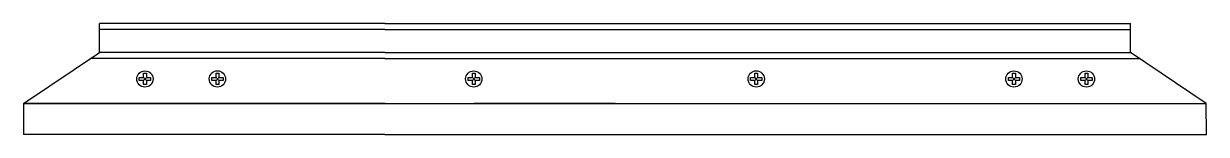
# Model space of a CAD drawing. Header units: centimetres. Extents: x 0 to 41.9, y 0 to 3.9.
import ezdxf

# ---------------------------------------------------------------- set-up
doc = ezdxf.new("R2010")
doc.units = ezdxf.units.CM
doc.header["$MEASUREMENT"] = 0
doc.layers.add('A-FURN', color=7, linetype='Continuous')
doc.layers.add('viti e cerniere', color=3, linetype='Continuous')

msp = doc.modelspace()

# ---------------------------------------------------------------- linework, layer by layer
at = {"layer": 'A-FURN'}
for p, q in [((12.787, 3.926), (2.684, 3.926)), ((2.684, 2.905), (2.684, 3.926)), ((12.787, 3.926), (39.191, 3.926)), ((39.191, 2.905), (39.191, 3.926)), ((12.787, 3.722), (2.684, 3.722)), ((12.787, 3.722), (39.191, 3.722)), ((0, 1.089), (2.684, 2.905)), ((12.787, 2.689), (2.364, 2.689)), ((12.787, 2.905), (2.684, 2.905)), ((12.787, 2.905), (39.191, 2.905)), ((12.787, 2.689), (39.511, 2.689)), ((41.875, 1.089), (39.191, 2.905)), ((12.787, 1.089), (0, 1.089)), ((0, 1.089), (0, 0)), ((0, 1.089), (20.94, 1.089)), ((12.787, 1.089), (41.875, 1.089)), ((20.94, 1.089), (15.94, 1.089)), ((20.94, 1.089), (25.94, 1.089)), ((41.878, 0), (41.875, 1.089)), ((12.787, 0), (0, 0)), ((12.787, 0), (41.878, 0))]:
    msp.add_line(p, q, dxfattribs=at)
at = {"layer": 'viti e cerniere'}
for p, q in [((4.244, 2.164), (4.344, 2.164)), ((4.244, 2.014), (4.244, 2.164)), ((4.344, 2.164), (4.344, 2.014)), ((6.811, 2.165), (6.911, 2.165)), ((6.811, 2.015), (6.811, 2.165)), ((6.911, 2.165), (6.911, 2.015)), ((15.888, 2.164), (15.988, 2.164)), ((15.888, 2.014), (15.888, 2.164)), ((15.988, 2.164), (15.988, 2.014)), ((25.89, 2.165), (25.99, 2.165)), ((25.89, 2.015), (25.89, 2.165)), ((25.99, 2.165), (25.99, 2.015)), ((35.015, 2.164), (35.115, 2.164)), ((35.015, 2.014), (35.015, 2.164)), ((35.115, 2.164), (35.115, 2.014)), ((37.583, 2.164), (37.683, 2.164)), ((37.583, 2.014), (37.583, 2.164)), ((37.683, 2.164), (37.683, 2.014)), ((4.096, 1.914), (4.096, 2.014)), ((4.096, 2.014), (4.244, 2.014)), ((4.244, 1.914), (4.096, 1.914)), ((4.244, 2.014), (4.344, 1.914)), ((4.244, 1.914), (4.344, 2.014)), ((4.244, 1.764), (4.244, 1.914)), ((4.344, 1.764), (4.244, 1.764)), ((4.344, 2.014), (4.496, 2.014)), ((4.344, 1.914), (4.344, 1.764)), ((4.496, 1.914), (4.344, 1.914)), ((4.496, 2.014), (4.496, 1.914)), ((6.663, 1.915), (6.663, 2.015)), ((6.663, 2.015), (6.811, 2.015)), ((6.811, 1.915), (6.663, 1.915)), ((6.811, 2.015), (6.911, 1.915)), ((6.811, 1.915), (6.911, 2.015)), ((6.811, 1.765), (6.811, 1.915)), ((6.911, 1.765), (6.811, 1.765)), ((6.911, 2.015), (7.063, 2.015)), ((6.911, 1.915), (6.911, 1.765)), ((7.063, 1.915), (6.911, 1.915)), ((7.063, 2.015), (7.063, 1.915)), ((15.74, 1.914), (15.74, 2.014)), ((15.74, 2.014), (15.888, 2.014)), ((15.888, 1.914), (15.74, 1.914)), ((15.888, 2.014), (15.988, 1.914)), ((15.888, 1.914), (15.988, 2.014)), ((15.888, 1.764), (15.888, 1.914)), ((15.988, 1.764), (15.888, 1.764)), ((15.988, 2.014), (16.14, 2.014)), ((15.988, 1.914), (15.988, 1.764)), ((16.14, 1.914), (15.988, 1.914)), ((16.14, 2.014), (16.14, 1.914)), ((25.742, 1.915), (25.742, 2.015)), ((25.742, 2.015), (25.89, 2.015)), ((25.89, 1.915), (25.742, 1.915)), ((25.89, 2.015), (25.99, 1.915)), ((25.89, 1.915), (25.99, 2.015)), ((25.89, 1.765), (25.89, 1.915)), ((25.99, 1.765), (25.89, 1.765)), ((25.99, 2.015), (26.142, 2.015)), ((25.99, 1.915), (25.99, 1.765)), ((26.142, 1.915), (25.99, 1.915)), ((26.142, 2.015), (26.142, 1.915)), ((34.867, 1.914), (34.867, 2.014)), ((34.867, 2.014), (35.015, 2.014)), ((35.015, 1.914), (34.867, 1.914)), ((35.015, 2.014), (35.115, 1.914)), ((35.015, 1.914), (35.115, 2.014)), ((35.015, 1.764), (35.015, 1.914)), ((35.115, 1.764), (35.015, 1.764)), ((35.115, 2.014), (35.267, 2.014)), ((35.115, 1.914), (35.115, 1.764)), ((35.267, 1.914), (35.115, 1.914)), ((35.267, 2.014), (35.267, 1.914)), ((37.434, 1.914), (37.434, 2.014)), ((37.434, 2.014), (37.583, 2.014)), ((37.583, 1.914), (37.434, 1.914)), ((37.583, 2.014), (37.683, 1.914)), ((37.583, 1.914), (37.683, 2.014)), ((37.583, 1.764), (37.583, 1.914)), ((37.683, 1.764), (37.583, 1.764)), ((37.683, 2.014), (37.834, 2.014)), ((37.683, 1.914), (37.683, 1.764)), ((37.834, 1.914), (37.683, 1.914)), ((37.834, 2.014), (37.834, 1.914))]:
    msp.add_line(p, q, dxfattribs=at)
for centre in [(4.294, 1.964), (6.861, 1.965), (15.938, 1.964), (25.94, 1.965), (35.065, 1.964), (37.633, 1.964)]:
    msp.add_circle(centre, 0.288, dxfattribs=at)

doc.saveas('drawing.dxf')
